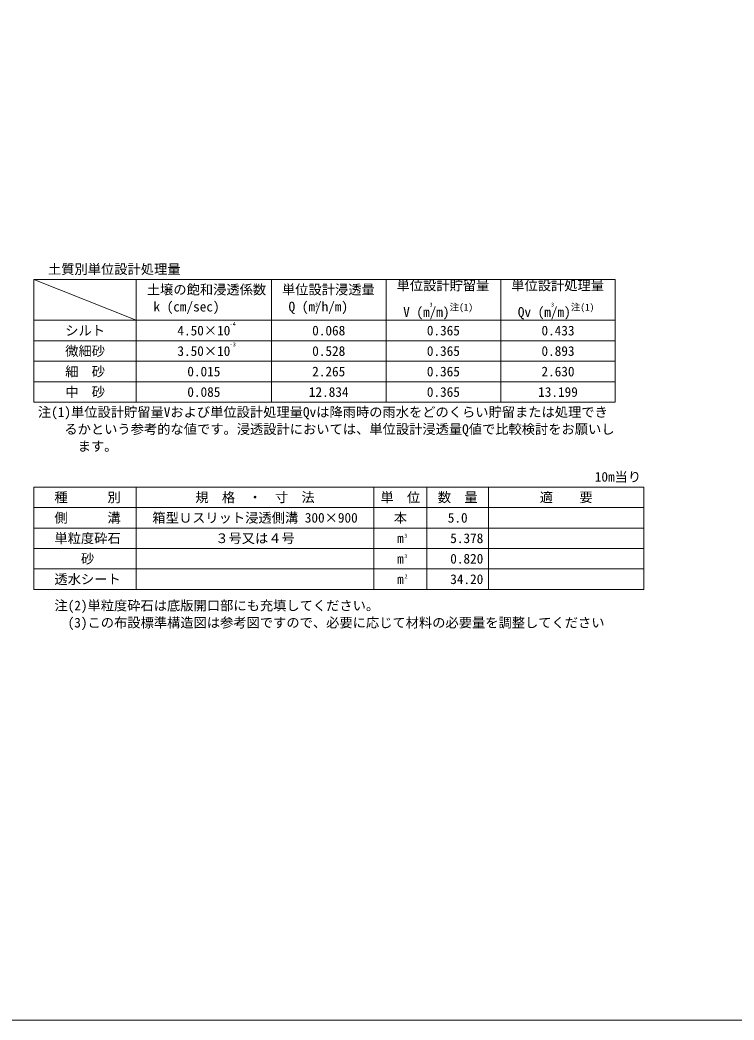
# Model space of a CAD drawing. Units: millimetres at full size, sheet at 1:20; details may follow other scales. Extents: x 0 to 23340, y -4498 to 8520.
# Drawn here: x 9706 to 11450, y 0 to 2442 of the extents above; entities that cross this region are included whole.
import ezdxf
from ezdxf.enums import TextEntityAlignment as Align

# ---------------------------------------------------------------- set-up
doc = ezdxf.new("R2010")
doc.units = ezdxf.units.MM
doc.header["$LTSCALE"] = 20
doc.layers.add('0_2', color=7, linetype='Continuous', lineweight=13)
doc.layers.add('TITLE', color=7, linetype='Continuous', lineweight=13)
doc.styles.add('ＭＳ ゴシック', font='')
doc.styles.get('ＭＳ ゴシック').set_extended_font_data('MS Gothic')

msp = doc.modelspace()

# ---------------------------------------------------------------- linework, layer by layer
at = {"layer": 'TITLE'}
for p, q in [((9990.24, 1708.85), (9740.24, 1808.85)), ((9990.24, 1808.85), (9990.24, 1508.85)), ((10320.24, 1808.85), (10320.24, 1508.85)), ((10600.24, 1808.85), (10600.24, 1508.85)), ((10880.24, 1808.85), (10880.24, 1508.85)), ((9740.24, 1708.85), (11160.24, 1708.85)), ((9740.24, 1658.85), (11160.24, 1658.85)), ((9740.24, 1608.85), (11160.24, 1608.85)), ((9740.24, 1558.85), (11160.24, 1558.85)), ((9990.24, 1301.63), (9990.24, 1051.63)), ((10570.24, 1301.63), (10570.24, 1051.63)), ((10700.24, 1301.63), (10700.24, 1051.63)), ((10850.24, 1301.63), (10850.24, 1051.63)), ((9740.24, 1251.63), (11230.18, 1251.63)), ((9740.24, 1201.63), (11230.18, 1201.63)), ((9740.24, 1151.63), (11230.18, 1151.63)), ((9740.24, 1101.63), (11230.18, 1101.63))]:
    msp.add_line(p, q, dxfattribs=at)
at = {"layer": 'TITLE', "color": 2}
msp.add_lwpolyline([(7780, 0), (11670, 0), (11670, 2840), (7780, 2840)], close=True, dxfattribs=at)
at = {"layer": 'TITLE'}
for points in [[(9740.24, 1808.85), (11160.24, 1808.85), (11160.24, 1508.85), (9740.24, 1508.85)], [(9740.24, 1301.63), (11230.18, 1301.63), (11230.18, 1051.63), (9740.24, 1051.63)]]:
    msp.add_lwpolyline(points, close=True, dxfattribs=at)

# ---------------------------------------------------------------- texts
at = {"layer": '0_2', "style": 'ＭＳ ゴシック'}
for s, p in [('注(1)単位設計貯留量Vおよび単位設計処理量Qvは降雨時の雨水をどのくらい貯留または処理でき', (9749.84, 1496.66)), ('\u3000\u3000るかという参考的な値です。浸透設計においては、単位設計浸透量Q値で比較検討をお願いし', (9749.84, 1454.99)), ('\u3000\u3000\u3000ます。', (9749.84, 1413.32))]:
    msp.add_text(s, height=23.74, dxfattribs=at).set_placement(p, align=Align.TOP_LEFT)
at = {"layer": 'TITLE', "style": 'ＭＳ ゴシック'}
for s, p in [('土質別単位設計処理量', (9774.56, 1833.85)), ('種\u3000\u3000\u3000別', (9790.24, 1276.63)), ('側\u3000\u3000\u3000溝', (9790.24, 1226.63)), ('単粒度砕石', (9790.24, 1176.63)), ('透水シート', (9790.24, 1076.63))]:
    msp.add_text(s, height=23.74, dxfattribs=at).set_placement(p, align=Align.MIDDLE_LEFT)
for s, height, p in [('単位設計貯留量', 23.74, (10625.96, 1775.11)), ('単位設計処理量', 23.74, (10905.96, 1775.11)), (' V (m/m)', 23.74, (10625.96, 1710.21)), ('注(1)', 16.61, (10755.46, 1727.71)), (' Qv (m/m)', 23.74, (10905.96, 1710.21)), ('注(1)', 16.61, (11051.64, 1727.71)), ('2', 9.49, (10645.31, 1076.05))]:
    msp.add_text(s, height=height, dxfattribs=at).set_placement(p, align=Align.BOTTOM_LEFT)
for s, p in [('土壌の飽和浸透係数', (10015.96, 1795.87)), ('単位設計浸透量', (10345.96, 1795.87)), (' k (cm/sec)', (10015.96, 1754.2)), (' Q (m/h/m)', (10345.96, 1754.2)), ('注(2)単粒度砕石は底版開口部にも充填してください。', (9790.24, 1024.09)), ('\u3000(3)この布設標準構造図は参考図ですので、必要に応じて材料の必要量を調整してください', (9790.24, 982.43))]:
    msp.add_text(s, height=23.74, dxfattribs=at).set_placement(p, align=Align.TOP_LEFT)
for s, height, p in [('3', 9.49, (10430.06, 1747.33)), ('3', 9.49, (10710.06, 1747.33)), ('3', 9.49, (11006.99, 1747.33)), ('シルト', 23.74, (9865.24, 1683.85)), ('4.50×10', 23.74, (10155.24, 1683.85)), ('-4', 9.494, (10225.85, 1700.02)), ('0.068', 23.74, (10460.24, 1683.85)), ('0.365', 23.74, (10740.24, 1683.85)), ('0.433', 23.74, (11020.24, 1683.85)), ('微細砂', 23.74, (9865.24, 1633.85)), ('3.50×10', 23.74, (10155.24, 1633.85)), ('-3', 9.494, (10225.85, 1650.02)), ('0.528', 23.74, (10460.24, 1633.85)), ('0.365', 23.74, (10740.24, 1633.85)), ('0.893', 23.74, (11020.24, 1633.85)), ('細\u3000砂', 23.74, (9865.24, 1583.85)), ('0.015', 23.74, (10155.24, 1583.85)), ('2.265', 23.74, (10460.24, 1583.85)), ('0.365', 23.74, (10740.24, 1583.85)), ('2.630', 23.74, (11020.24, 1583.85)), ('中\u3000砂', 23.74, (9865.24, 1533.85)), ('0.085', 23.74, (10155.24, 1533.85)), ('12.834', 23.74, (10460.24, 1533.85)), ('0.365', 23.74, (10740.24, 1533.85)), ('13.199', 23.74, (11020.24, 1533.85)), ('10m当り', 23.74, (11166.7, 1326.63)), ('規\u3000格\u3000・\u3000寸\u3000法', 23.74, (10280.24, 1276.63)), ('単\u3000位', 23.74, (10635.24, 1276.63)), ('数\u3000量', 23.74, (10775.24, 1276.63)), ('適\u3000\u3000要', 23.74, (11040.21, 1276.63)), ('箱型Ｕスリット浸透側溝 300×900', 23.74, (10280.24, 1226.63)), ('本', 23.74, (10635.24, 1226.63)), ('5.0', 23.74, (10775.24, 1226.63)), ('３号又は４号', 23.74, (10280.24, 1176.63)), ('m', 23.74, (10635.24, 1176.63)), ('3', 9.49, (10648.45, 1182.87)), ('砂', 23.74, (9871.25, 1126.63)), ('m', 23.74, (10635.24, 1126.63)), ('3', 9.49, (10648.45, 1132.87)), ('m', 23.74, (10635.24, 1076.63))]:
    msp.add_text(s, height=height, dxfattribs=at).set_placement(p, align=Align.MIDDLE_CENTER)
for s, p in [('5.378', (10837.77, 1176.63)), ('0.820', (10837.77, 1126.63)), ('34.20', (10837.77, 1076.63))]:
    msp.add_text(s, height=23.74, dxfattribs=at).set_placement(p, align=Align.MIDDLE_RIGHT)

doc.saveas('drawing.dxf')
